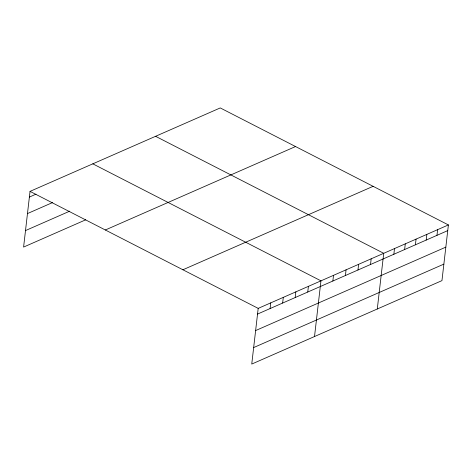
<?xml version="1.0" encoding="UTF-8"?>
<svg xmlns="http://www.w3.org/2000/svg" width="472" height="472" viewBox="0 0 472 472"><rect width="100%" height="100%" fill="white"/><g stroke="black" fill="none" stroke-linecap="round" stroke-linejoin="round"><path stroke-width="0.71" d="M448.4 224.932L258.196 308.381L251.747 364.071L441.957 280.622L448.4 224.932L220.253 107.929L30.043 191.378L23.6 247.068L85.709 219.816M270.09 308.564L270.745 302.871M282.645 303.053L283.3 297.366M295.195 297.549L295.855 291.855M307.75 292.038L308.411 286.351M314.517 336.53L320.96 280.84L92.813 163.843M332.854 281.023L333.515 275.335M345.41 275.518L346.07 269.831M357.965 270.008L358.62 264.32M370.52 264.503L371.175 258.815M377.287 308.995L383.73 253.305L155.577 136.302M393.849 254.266L394.509 248.579M404.628 249.535L405.289 243.847M415.407 244.809L416.062 239.121M426.186 240.077L426.841 234.389M436.966 235.351L437.621 229.663M29.388 197.066L35.99 194.169M27.476 213.568L52.581 202.553M25.512 230.566L69.779 211.143M105.333 229.988L295.537 146.544M182.906 269.772L373.11 186.322M257.535 314.069L447.739 230.619M255.623 330.571L445.833 247.121M253.659 347.569L443.863 264.119M30.043 191.378L258.196 308.381"/></g></svg>
